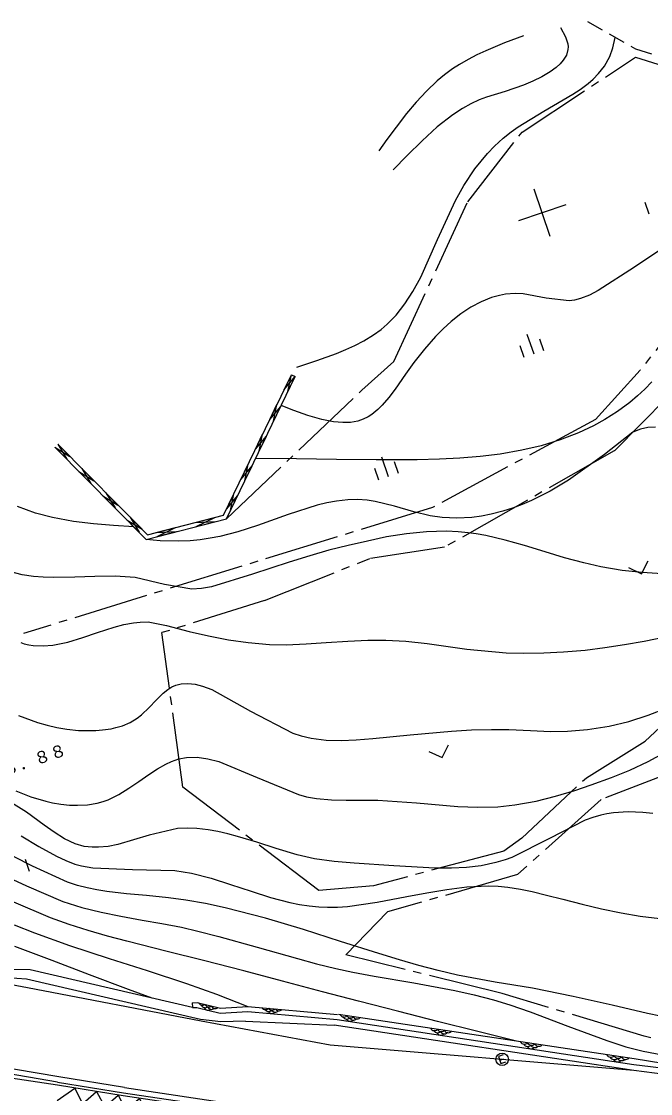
# Model space of a CAD drawing. Units: millimetres, scale not verified. Extents: x -198228 to 179753, y -81805 to 120126.
# Drawn here: x 108756 to 146560, y -8911 to 55511 of the extents above; entities that cross this region are included whole.
import ezdxf
from ezdxf.enums import TextEntityAlignment as Align

# ---------------------------------------------------------------- set-up
doc = ezdxf.new("R2010")
doc.units = ezdxf.units.MM
doc.header["$LTSCALE"] = 500
doc.linetypes.add('CHAIN2', pattern=[12, 9, -1, 1, -1])
doc.linetypes.add('DASHED2', pattern=[3, 2, -1])
doc.layers.add('3-0', color=4, linetype='Continuous')
doc.layers.add('3-1_構造物', color=6, linetype='Continuous')
doc.styles.add('ＭＳ ゴシック', font='')
doc.styles.get('ＭＳ ゴシック').set_extended_font_data('MS Gothic')

msp = doc.modelspace()

# ---------------------------------------------------------------- linework, layer by layer
at = {"layer": '3-0'}
for p, q in [((146224.3, 44653.4), (146466.3, 43943.5)), ((139135.3, 36713.8), (139538.7, 35530.7)), ((139888.1, 36442.2), (140130.2, 35732.4)), ((138705.1, 36038.8), (138947.2, 35328.9)), ((120902.3, 25835), (124974.5, 34280.2)), ((121076.8, 25621.4), (125199.8, 34171.7)), ((124543.1, 33385.5), (124974.5, 34280.2)), ((124543.1, 33385.5), (125199.8, 34171.7)), ((124768.3, 33276.9), (124974.5, 34280.2)), ((124768.3, 33276.9), (125199.8, 34171.7)), ((124974.5, 34280.2), (125199.8, 34171.7)), ((123680.1, 31595.8), (124111.7, 32490.6)), ((123680.1, 31595.8), (124337, 32382.1)), ((123905.2, 31487.3), (124111.7, 32490.6)), ((123905.2, 31487.3), (124337, 32382.1)), ((122817.2, 29806.2), (123248.7, 30701.1)), ((122817.2, 29806.2), (123474, 30592.5)), ((123042.4, 29697.6), (123248.7, 30701.1)), ((123042.4, 29697.6), (123474, 30592.5)), ((110761.3, 29929.5), (116249.1, 24391.3)), ((110761.3, 29929.5), (111662.6, 29375.3)), ((110761.3, 29929.5), (111484.9, 29199.2)), ((110938.9, 30105.5), (116326.1, 24668.9)), ((110938.9, 30105.5), (111662.6, 29375.3)), ((110938.9, 30105.5), (111484.9, 29199.2)), ((130397.3, 29344.6), (130800.7, 28161.5)), ((131150.1, 29073), (131392.2, 28363.1)), ((112208.7, 28469), (113110, 27914.6)), ((112208.7, 28469), (112932.3, 27738.6)), ((112386.3, 28644.9), (113110, 27914.6)), ((112386.3, 28644.9), (112932.3, 27738.6)), ((121954.3, 28016.6), (122385.7, 28911.4)), ((121954.3, 28016.6), (122611, 28802.8)), ((122179.4, 27908.1), (122385.7, 28911.4)), ((122179.4, 27908.1), (122611, 28802.8)), ((129967.1, 28669.6), (130209.1, 27959.7)), ((113833.7, 27184.3), (114557.4, 26453.9)), ((113833.7, 27184.3), (114379.7, 26278)), ((121091.3, 26227), (121522.8, 27121.8)), ((121316.5, 26118.4), (121522.8, 27121.8)), ((113656, 27008.3), (114557.4, 26453.9)), ((113656, 27008.3), (114379.7, 26278)), ((121091.3, 26227), (121748, 27013.2)), ((121316.5, 26118.4), (121748, 27013.2)), ((116326.1, 24668.9), (120902.3, 25835)), ((115103.4, 25547.6), (116004.7, 24993.3)), ((115103.4, 25547.6), (115827.1, 24817.3)), ((115281.1, 25723.6), (116004.7, 24993.3)), ((115281.1, 25723.6), (115827.1, 24817.3)), ((116249.1, 24391.3), (121076.8, 25621.4)), ((119195.6, 25400.1), (120370.9, 25699.6)), ((119195.6, 25400.1), (120432.7, 25457.3)), ((119257.3, 25157.9), (120370.9, 25699.6)), ((119257.3, 25157.9), (120432.7, 25457.3)), ((116844.6, 24801.1), (118020, 25100.6)), ((116844.6, 24801.1), (118081.7, 24858.3)), ((116906.2, 24558.8), (118020, 25100.6)), ((116906.2, 24558.8), (118081.7, 24858.3)), ((138826, 6435.6), (137751.5, 5658.6)), ((108979.4, 5165), (109221.4, 4455.1)), ((109288.5, -1478.2), (104544.9, -1449.2)), ((109052, -2029.6), (105053.8, -1790.5)), ((119037.7, -3749.6), (109288.5, -1478.2)), ((116605.1, -3184.1), (115192.9, -2655.4)), ((119023.9, -3449.9), (119037.7, -3749.6)), ((122215.9, -4557), (127553.5, -4800.6)), ((145545.9, -7533.7), (127553.5, -4800.6)), ((137504.6, -6904.8), (137745.9, -6822.5)), ((110930.2, -8218), (106996.8, -7560.4)), ((110914.7, -8406.9), (106949.9, -7820.2)), ((123996.2, -9923.4), (114946.3, -8567.8))]:
    msp.add_line(p, q, dxfattribs=at)
at = {"layer": '3-0', "linetype": 'CHAIN2'}
for p, q in [((133462.8, 26312.5), (108881.8, 18730.2)), ((123367.1, 20723), (129695, 23243.7)), ((123367.1, 20723), (117200.2, 18783.9)), ((118456.9, 9497.5), (117200.2, 18783.9)), ((126632.5, 3299.4), (118456.9, 9497.5)), ((130762.4, 1998.7), (128251.4, -571.2))]:
    msp.add_line(p, q, dxfattribs=at)
at = {"layer": '3-0', "linetype": 'DASHED2'}
msp.add_lwpolyline([(142777, 55511), (145650.5, 53863.8), (153851.5, 51385.5), (159894.8, 50298.6)], dxfattribs=at)
at = {"layer": '3-0'}
for points in [[(141138.8, 55137.8), (141445, 54586.3), (141591.2, 54159.9), (141608.3, 53987.1), (141597.9, 53818.2), (141500.9, 53492.4), (141313.6, 53183.2), (141121.8, 52962.9), (140892.1, 52752.7), (140537, 52488.9), (140032.8, 52186.7), (139485.9, 51916.5), (138922, 51679.9), (137827.4, 51306.8), (136700.6, 50962.4), (136268.9, 50796.9), (135755.2, 50555.9), (135254.4, 50275.4), (134685, 49903.4), (133740.2, 49171.1), (132826.2, 48346.1), (131932.5, 47460), (131092.6, 46589.8)], [(125308.6, 34745.6), (126509.2, 35139.3), (127680.8, 35563), (128246.6, 35795.4), (128794.5, 36046.5), (129320.7, 36320), (129902.2, 36672.5), (130368.9, 37007.6), (130740, 37319.4), (131270.8, 37860.7), (131802.3, 38538.5), (132275.7, 39277.3), (132749.5, 40154.7), (133762.3, 42404), (134838.9, 44758.4), (135335.9, 45648), (136004.5, 46649.7), (136372.3, 47122.9), (136763.8, 47576.4), (137180.7, 48009.6), (137700.6, 48488.2), (138176.6, 48874.5), (138600, 49182), (140147.1, 50120.1), (141897.1, 51131.7), (142325, 51416.9), (142805.7, 51779.7), (143101.9, 52037.3), (143439.8, 52380.1), (143790.5, 52827.5), (144112.2, 53407.5), (144296.5, 53934.1), (144442.7, 54556.1)], [(138928.1, 54651.9), (137785.9, 54218.2), (136666.5, 53753.5), (136122.7, 53499.9), (135593.3, 53226.8), (135081, 52930.5), (134661.1, 52657.3), (134187.5, 52308.8), (133734.2, 51932.6), (133088.4, 51322.5), (132477.2, 50665.6), (131893.6, 49971.3), (131269.5, 49167.3), (130721.7, 48424.6), (130231.7, 47745.1)], [(146633, 33848.3), (146213.6, 33415.1), (145771.5, 33004.3), (145308.9, 32616.3), (144581.4, 32077.7), (143820, 31592.3), (143130.1, 31211.1), (142232.4, 30787.6), (141123.4, 30360.6), (139983.8, 30014.5), (138817.8, 29740.9), (137529.9, 29516.9), (136322.9, 29368.2), (135102.8, 29266.7), (133873.9, 29204.2), (132537.5, 29171), (130074.8, 29169.6), (127692, 29193.5), (125292.7, 29221), (122827.1, 29251)], [(146848.8, 31124.4), (146394, 31107.3), (145954.5, 31019), (145485.9, 30826.5), (143783.4, 29494.9), (141632.2, 27938), (140536.6, 27290.3), (139409.5, 26728.6), (138836.4, 26485), (138258.1, 26268.9), (137675.3, 26082.2), (136991, 25904.3), (136401.6, 25788.2), (135810.6, 25707.7), (134922.8, 25658.3), (134036.2, 25700.4), (133309.9, 25809.5), (132333.8, 26051.4), (131167.4, 26393.5), (130004.6, 26673.6), (129527.1, 26741.6), (128944.9, 26778), (128363.8, 26763), (127687.2, 26688.4), (127107.6, 26582.2), (126528.3, 26443.5), (124788.2, 25891), (122940.4, 25224.8), (121762.8, 24843.8), (120685.2, 24570.7), (120088.2, 24456.2), (119489.5, 24368.4), (118890, 24308.3), (118190.3, 24273.9), (117092.9, 24301.3), (116249.1, 24391.3)], [(115512.2, 25135.1), (114293.3, 25215.2), (113082.9, 25317.2), (111890, 25463), (110627.1, 25695.6), (109606.3, 25967.9), (108510.3, 26359.3)], [(138978.2, 24017.8), (137822, 24348.6), (136658.2, 24619.7), (136071.8, 24722.5), (135591.1, 24786.8), (134995.9, 24843), (134297.8, 24873.5), (133095.4, 24845.4), (131892.3, 24727.4), (130695, 24532.9), (129546.1, 24287.3), (128381.2, 24027.3), (127229.3, 23733.5), (126084.3, 23409.3), (124844.5, 23027.9), (122634.1, 22290.7), (120171.6, 21532), (119580, 21436.8), (118990.9, 21399.6), (117345.9, 21683.9), (115591.9, 22089.4), (114389.5, 22174.8), (113175.6, 22168), (111961.5, 22124), (110658.5, 22097.8), (110065.2, 22112), (109478.9, 22152.2), (108791.8, 22264.8), (107956.2, 22470)], [(147257.5, 22318.4), (146053.5, 22389.4), (144855.9, 22525.6), (143568.4, 22747.7), (142547.6, 22979.5), (141384.1, 23283.5), (140227.9, 23631), (138978.2, 24017.8)], [(145226.6, 22689.1), (146011.8, 22322.9), (146409.7, 23092.5)], [(108722.5, 18187.2), (108910.4, 18119.8), (109203, 18048.7), (109457.7, 18010.3), (110053.8, 17984), (110650.4, 18033.5), (111545.3, 18217.5), (112439.2, 18488.1), (113331.3, 18794.8), (114319, 19116.9), (114909.2, 19272.8), (115497.3, 19382.6), (115888.1, 19422.7)], [(115888.1, 19422.7), (116374.6, 19427.8), (117472.4, 19221.4), (118831, 18860.8), (120006.2, 18588), (121189.2, 18360.4), (122378.3, 18188.9), (123671.8, 18079.4), (124671.9, 18061.1), (125871.1, 18103.8), (127071.3, 18184.8), (128371.4, 18278.3), (129570.2, 18335.6), (130655.6, 18335.8), (131850.4, 18264.8), (133141.7, 18123), (135524.5, 17797.6), (137881.2, 17573.9), (138950.8, 17547.7), (140146.4, 17562), (141337.7, 17623.1), (142624.2, 17737.5), (143808.5, 17883.6), (144990.2, 18064.7), (146170, 18277), (147446.3, 18537.6)], [(133244.4, 11645), (134029.6, 11278.8), (134427.5, 12048.5)], [(108417, 9277.5), (109315.1, 8925.8), (110223.2, 8653.6), (110627.6, 8562.2), (111131.9, 8476.6), (111633.7, 8425.2), (112130.9, 8410.8), (112720, 8446.3), (113297.6, 8543.6), (113674.7, 8645.1), (113969.8, 8747.9), (114600.3, 9053.1), (115214.1, 9429.5), (115816.4, 9843.4), (116412.3, 10261), (116922.3, 10596.2), (117434.7, 10888), (117779.4, 11047.9), (118215.3, 11197.7), (118672.3, 11284), (119307.4, 11299), (119954, 11211.9), (120610.7, 11041), (122925.2, 10073.1), (125400.3, 9048.9), (125887.2, 8923.4), (126483.7, 8823.1), (127380.2, 8740.4), (128278.7, 8714), (129178.8, 8715.5), (130180.9, 8715.5), (132488.4, 8549.1), (134988.5, 8339.2)], [(134988.5, 8339.2), (136183.8, 8295.8), (137375.2, 8323.6), (138405.1, 8428.8), (139682.9, 8658.7), (140851.6, 8949.6), (142007.4, 9301.2), (142994, 9643), (144215.5, 10082), (145324.7, 10529.8), (146414.8, 11036.5), (147379.1, 11562.2)], [(126365.6, 5187.7), (125333.5, 5429.6), (124064, 5807.7), (122897.7, 6184.9), (121733, 6541.7), (121150.4, 6698.2), (120567, 6832.3), (119982.4, 6938.3), (119298.3, 7018.7), (118709.8, 7044.1), (118137.6, 7024.6), (116439.2, 6620), (114549.3, 6060.9), (113962.2, 5943.7), (113382.5, 5884.4), (113000.9, 5885.4), (112530.4, 5941.2), (111985.6, 6104.2), (111352.5, 6404.8), (110729, 6788.6), (110111.7, 7223.6), (109056.9, 7994.8), (107990.9, 8658)], [(146704.2, 7920.5), (146100.7, 7985.4), (145204.9, 8021.7), (144325.5, 7965.6), (143941.5, 7905.5), (143564.3, 7821.5), (143098.3, 7682.7), (142639.1, 7511.9), (140487.5, 6417.8), (138228.7, 5276), (137829.6, 5130.4), (137259.5, 4962.9), (136388.1, 4780.8), (135500.2, 4671.2), (134599.4, 4622.4), (133587.5, 4624.8), (131140.3, 4778.8), (128747, 4938.5), (127552.1, 5031), (126365.6, 5187.7)], [(108739.8, 6576.3), (109800.7, 5941.1), (110870.9, 5343.5), (111416.2, 5087.4), (111971.8, 4874.7), (112363, 4770.4), (113039, 4647.2), (115437.1, 4549.6), (117971.3, 4497.4), (118976.1, 4323.3), (120150.2, 4022.6), (121313.3, 3660.8), (122566.2, 3244.6), (123720.6, 2879.2), (124877.6, 2571.3), (125458.5, 2450.9), (126041.7, 2359.4), (126627.6, 2301.5), (127156, 2281.3), (127748.8, 2290.2), (128343.9, 2329.7), (130139.2, 2582.8), (131917.7, 2920.6), (133117.7, 3154.3), (134316.3, 3359.7), (135511.8, 3507.3), (136802, 3567.6), (137395.2, 3550.4), (137986.6, 3499.6), (138752.7, 3378.5), (139441.1, 3228.1), (140316.6, 3015.8), (141285.3, 2767), (142446.5, 2466.5), (143612, 2183.5), (144787.6, 1938.5)], [(113289, 3336.4), (112704.2, 3454.1), (112126.4, 3597.6), (111521.7, 3783.1), (109422.5, 4747.5), (107165.5, 5885.7), (106610.6, 6111.5), (106046.3, 6302.4)], [(148723.7, -4575.8), (146372.1, -4107.4), (144252.4, -3608.5), (141911.3, -3075.1), (139460.2, -2580.7), (137223.2, -2212.2), (134955.2, -1802.3), (133789.2, -1525.8), (132630.4, -1215.6), (131477, -879.7), (130231.4, -496.1), (127935.6, 231.2), (125715, 941.3), (123412, 1629.1), (120991.5, 2252.2), (119818.7, 2503.6), (118637, 2717.4), (117584.5, 2856.5), (116278.9, 2981.7), (115074.4, 3094.3), (113879.8, 3240.1), (113289, 3336.4)], [(138509.9, -5768.8), (136181.2, -5186.4), (133756.5, -4576.8), (131430.5, -3985.8), (129010.1, -3361), (126852.4, -2793), (124437.5, -2149), (122117.9, -1533.7), (119697, -907.7), (117513.2, -366.5), (115085.2, 238.4), (113925.6, 548.3), (112772.8, 881.2), (111629, 1244.3), (110504.3, 1644.6), (108291.3, 2593.7)], [(144787.6, 1938.5), (145926.4, 1757.1), (147124.7, 1599.6)], [(108324, 1230.2), (109538.3, 749.3), (111644.3, -21.9), (114021.7, -798.8), (116310.7, -1516.6), (118683, -2297.6), (120474.2, -2948.1), (122368, -3674.8)], [(115192.9, -2655.4), (112854.4, -1776.3), (110607.6, -924.7), (108359.6, -66.9)], [(127304.2, -5997.6), (119555.5, -4562.7), (109125, -2558.3), (105053.8, -1790.5), (104567.1, -1842.4), (97570.4, -1115.5)], [(122215.9, -4557), (120729.4, -4606.8), (119507.4, -4455.8), (109052, -2029.6)], [(119023.9, -3449.9), (119317.8, -3436.3), (120716.1, -3784.8), (122368, -3674.8), (127753.8, -4155.6)], [(119037.7, -3749.6), (119287.8, -3738), (120689.1, -4087.2), (122364.6, -3975.7), (127727.1, -4454.4)], [(114955.7, -8547.5), (111001.4, -7899.6), (107067.9, -7242), (94028.7, -4287.5), (93873, -4857.3)], [(127727.1, -4454.4), (145550.5, -7161.8), (149887.2, -7685.2)], [(149882.7, -7535.3), (145583.6, -6828.6), (127806.3, -4165.1)], [(149898.7, -8083.2), (145545.9, -7533.7), (127304.2, -5997.6)], [(137711.1, -6580.8), (137427.1, -6677.7), (137572.4, -7103.6), (137856.3, -7006.8)], [(110930.2, -8218), (114883.5, -8865.5), (138550.1, -12380.6)], [(110912.1, -9332.7), (111965.4, -8579), (112430.6, -9531.9), (113259.7, -8791.1), (113762.5, -9706.7), (114571.3, -9006), (115004.7, -9869.7), (115854.7, -9202.5), (116218.4, -10030.9), (116956.7, -9367.5), (117321.1, -10188.8), (118330.6, -9573.4), (118637.2, -10377.2), (119404, -9734.1), (119787.6, -10541.8)], [(149506.7, -14378.3), (138527.6, -12747.5), (124113.5, -10439.6), (114869, -9054.8), (110914.7, -8406.9)]]:
    msp.add_lwpolyline(points, dxfattribs=at)
at = {"layer": '3-0', "linetype": 'CHAIN2'}
for points in [[(121076.8, 25621.4), (129210.1, 33345.3), (131132, 35078.2), (135576.5, 44680.3), (138837.8, 48861), (145659, 53370.5), (153771.6, 50772.6), (159694.8, 49471.7), (159062.5, 46727.4)], [(159062.5, 46727.4), (156217.8, 43785.1), (149631.8, 39297.7), (145939.8, 34551.2), (143251.7, 31587.7), (133462.8, 26312.5)], [(138826, 6435.6), (142708.4, 10067.2), (146237.2, 12273.2), (150532, 16264), (154894, 21411), (164746.1, 29868.1), (172261.5, 36533.4), (163786.5, 41481.4), (159552.9, 45233.9), (156484.4, 42533.5), (150416.7, 38213.3), (147549.4, 32918.8), (144382.6, 29707.7), (134179.7, 23917.5), (129695, 23243.7)], [(155834.8, 20140.8), (151855.9, 14943.1), (148045.3, 10483.6), (143590.5, 8757.3), (138563.5, 4244.4), (130762.4, 1998.7)], [(137751.5, 5658.6), (129907.5, 3576), (126632.5, 3299.4)], [(156110.9, -6724.6), (151443.5, -6734.1), (146182, -5461.9), (137638.6, -2897.9), (128251.4, -571.2)]]:
    msp.add_lwpolyline(points, dxfattribs=at)
at = {"layer": '3-0', "color": 7}
for points in [[(147349.7, 41917.9), (145604.6, 40754.7), (143409.4, 39342.4), (142884.1, 39062.7), (142347.6, 38853.1), (141980.9, 38763.6), (141669.1, 38725.5), (140291.1, 38889.5), (138898.8, 39144.4), (138427.7, 39162.6), (137851.3, 39117.8), (137473.5, 39048.2), (137008.6, 38919.4), (136372.8, 38666.4), (135755.2, 38336.2), (135156.1, 37936.9), (134576.9, 37477), (134096.8, 37040.9), (133632.5, 36571.6), (132966.5, 35817), (132339, 35017.5), (131839.6, 34321.4)], [(131839.6, 34321.4), (131207.1, 33420.4), (130826.6, 32916.5), (130435.2, 32460.4), (130164.3, 32190.9), (129809.8, 31901.6), (129587, 31757.1), (129293.3, 31609.8), (128965.7, 31499), (128532.6, 31421.8), (128076.3, 31405.9), (127502, 31457), (126801.3, 31597.2), (125969.6, 31838.8), (125116, 32137.7), (124356.9, 32423.6)], [(108583.2, 13799.9), (109722.4, 13384.8), (110303.5, 13216.9), (110891.5, 13080.7), (111486.3, 12979.7), (112188, 12911.4), (112796, 12899.8), (113222.2, 12908), (113632.1, 12938.1), (114138.3, 13011.6), (114436.1, 13077.4), (114823.1, 13193.3), (115285.9, 13388.5), (115718.7, 13645.3), (115972.3, 13845.4), (116426, 14279.5), (116854.2, 14732.7), (117275.7, 15148.6), (117562.7, 15377.5), (117802.8, 15522.9), (118033.4, 15622.8), (118351.2, 15705.2), (118764.4, 15733.4), (119193.5, 15687.1), (119637.4, 15575.6), (120187.6, 15369.2), (122528.7, 14064.5), (125060.8, 12737.4), (125564.1, 12579.5), (126166.6, 12441.4), (127068.2, 12325.2), (127967.6, 12298), (128865.3, 12336.6), (129861.9, 12429.1), (132112.3, 12645.6), (134604.8, 12864.4), (135799.9, 12940.9), (136997, 12974.6)], [(136997, 12974.6), (138046.3, 12960.4), (139344.1, 12902.3), (140543.9, 12854.2), (141573.5, 12862.3), (142777.5, 12960.6), (144075.2, 13168.9), (145258.4, 13451.5), (146419.3, 13817.4), (147550.1, 14263.3)], [(106873.7, 4577), (109068.2, 3572), (111247.9, 2629.3), (112392.3, 2278.5), (113555.4, 1991.8), (114731.6, 1750), (116014.5, 1516.2), (117200.7, 1305.6), (118383.3, 1080.2), (119358.1, 851.5), (120617.4, 525.9), (122929.5, -121.2), (125334.8, -803.7), (126493.4, -1114.4), (127656.9, -1404.1), (128677, -1623.7), (129957.3, -1861.5), (132329.4, -2264.4), (134790.5, -2715.6), (135960.8, -2972.4), (137120, -3270.4), (138107.8, -3570.6), (139335.7, -3998.1), (141582.9, -4859.2), (143929.9, -5730.2), (145070.8, -6094.3), (146109, -6366.5), (147281, -6591.9)]]:
    msp.add_lwpolyline(points, dxfattribs=at)
at = {"layer": '3-0'}
msp.add_circle((137646.5, -6856.4), 375, dxfattribs=at)
for centre, radius, start, end in [((119629.1, -3359.2), 250, 202.87859, 309.13879), ((119798.9, -3504.7), 250, 202.87859, 309.13879), ((119968.8, -3650), 250, 202.87859, 309.13879), ((120017.2, -3455.9), 250, 202.87859, 309.13879), ((120186.9, -3601.3), 250, 202.87859, 309.13879), ((120405.2, -3552.7), 250, 202.87859, 309.13879), ((123420.3, -3619.7), 249, 211.71858, 317.97879), ((123817, -3655.5), 249, 211.71858, 317.97879), ((124213.7, -3691.2), 249, 211.71858, 317.97879), ((123609.6, -3736.8), 249, 211.71858, 317.97879), ((123799.1, -3853.8), 249, 211.71858, 317.97879), ((124006.3, -3772.6), 249, 211.71858, 317.97879), ((128131.2, -4062.4), 249.5, 208.34898, 314.60919), ((128313.7, -4190.6), 249.5, 208.34898, 314.60919), ((128496.3, -4319), 249.5, 208.34898, 314.60919), ((128525.9, -4121.6), 249.5, 208.34898, 314.60919), ((128708.5, -4249.8), 249.5, 208.34898, 314.60919), ((128920.6, -4180.7), 249.5, 208.34898, 314.60919), ((133575, -4872.4), 258.8, 208.34898, 314.60919), ((133764.5, -5005.4), 258.8, 208.34898, 314.60919), ((133984.6, -4933.7), 258.8, 208.34898, 314.60919), ((134394.1, -4995.1), 258.8, 208.34898, 314.60919), ((133953.9, -5138.5), 258.8, 208.34898, 314.60919), ((134174, -5066.8), 258.8, 208.34898, 314.60919), ((138988.4, -5677.8), 268.1, 208.34898, 314.60919), ((139184.6, -5815.7), 268.1, 208.34898, 314.60919), ((139380.8, -5953.5), 268.1, 208.34898, 314.60919), ((139412.6, -5741.4), 268.1, 208.34898, 314.60919), ((139608.9, -5879.2), 268.1, 208.34898, 314.60919), ((139836.8, -5804.9), 268.1, 208.34898, 314.60919), ((144180.6, -6450.3), 276.9, 208.34898, 314.60919), ((144383.2, -6592.7), 276.9, 208.34898, 314.60919), ((144586, -6735.1), 276.9, 208.34898, 314.60919), ((144618.8, -6516), 276.9, 208.34898, 314.60919), ((144821.5, -6658.4), 276.9, 208.34898, 314.60919), ((145057, -6581.7), 276.9, 208.34898, 314.60919)]:
    msp.add_arc(centre, radius, start, end, dxfattribs=at)
at = {"layer": '3-1_構造物'}
for p, q in [((140535.8, 42586.2), (139567.5, 45425.6)), ((140536.1, 42586), (139567.7, 45425.5)), ((141471.5, 44490), (138631.9, 43521.8)), ((141471.5, 44489.9), (138632.2, 43521.7))]:
    msp.add_line(p, q, dxfattribs=at)

# ---------------------------------------------------------------- texts
at = {"layer": '3-0', "style": 'ＭＳ ゴシック'}
msp.add_text('７３．８８', height=733.1, rotation=18.829, dxfattribs=at).set_placement((106877.1, 9628.6), align=Align.BOTTOM_LEFT)

doc.saveas('drawing.dxf')
